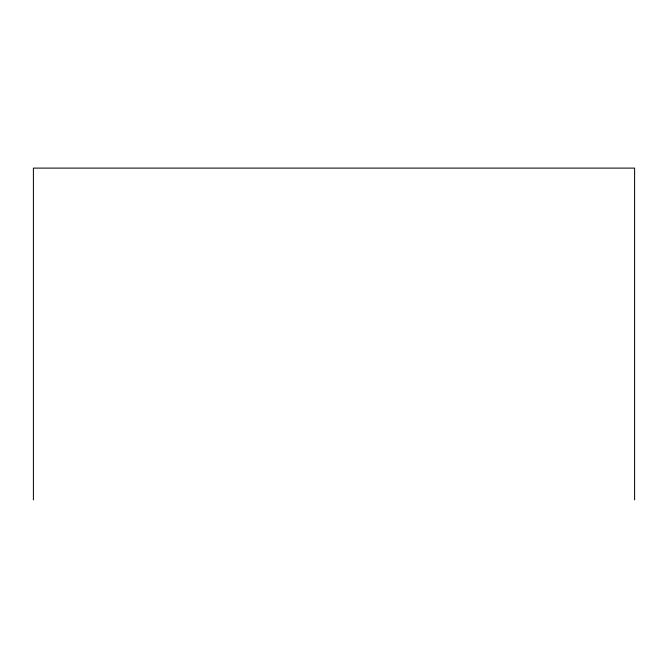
<?xml version="1.0" encoding="UTF-8"?>
<svg xmlns="http://www.w3.org/2000/svg" width="668" height="668" viewBox="0 0 668 668"><rect width="100%" height="100%" fill="white"/><g stroke="black" fill="none" stroke-linecap="round" stroke-linejoin="round"><path stroke-width="1" d="M634.6 499.889L634.6 168.111L33.4 168.111L33.4 499.889"/></g></svg>
